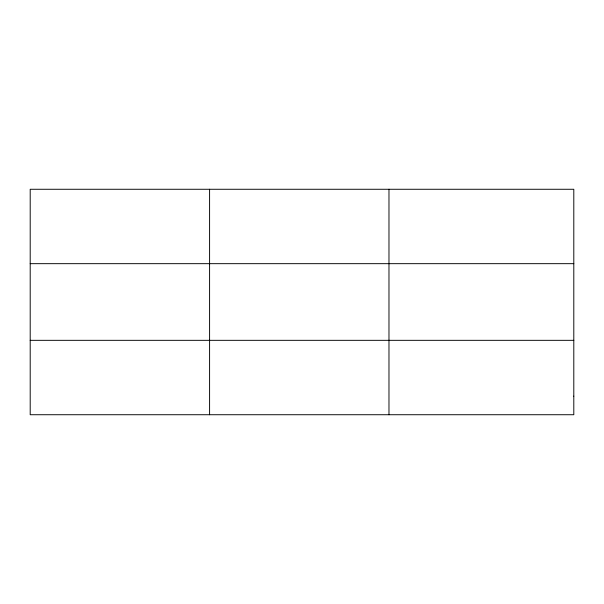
<?xml version="1.0" encoding="UTF-8"?>
<svg xmlns="http://www.w3.org/2000/svg" width="604" height="604" viewBox="0 0 604 604"><rect width="100%" height="100%" fill="white"/><g stroke="black" fill="none" stroke-linecap="round" stroke-linejoin="round"><path stroke-width="0.91" d="M209.588 189.271L209.588 414.729M388.976 189.271L388.976 414.729M30.2 263.669L573.8 263.669M30.2 340.331L573.8 340.331M573.8 396.133L573.8 414.729L30.2 414.729L30.2 189.271L573.8 189.271L573.8 396.133"/></g></svg>
